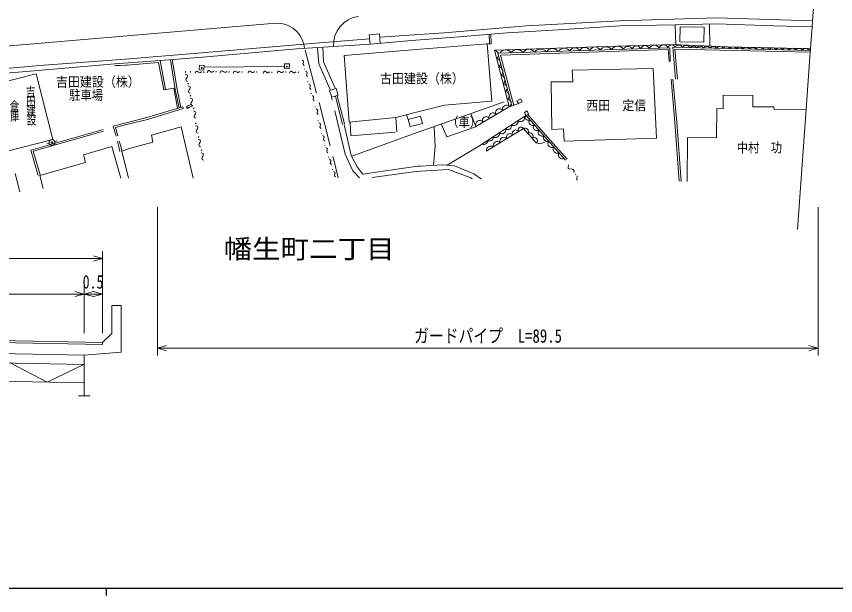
# Model space of a CAD drawing. Units: millimetres, scale not verified. Extents: x 40000 to 680000, y 20000 to 380000.
# Drawn here: x 255876 to 366623, y 204000 to 282284 of the extents above; entities that cross this region are included whole.
import ezdxf
from ezdxf.enums import TextEntityAlignment as Align

# ---------------------------------------------------------------- set-up
doc = ezdxf.new("R2010")
doc.units = ezdxf.units.MM
doc.header["$LTSCALE"] = 1000
doc.linetypes.add('DASHED', pattern=[7.5, 6, -1.5])
doc.layers.add('M-TTL-BAND', color=7, linetype='Continuous', lineweight=25)
doc.layers.add('M-WORK', color=1, linetype='Continuous', lineweight=13)
doc.styles.add('ＭＳ 明朝', font='')
doc.styles.get('ＭＳ 明朝').set_extended_font_data('MS Mincho')

msp = doc.modelspace()

# ---------------------------------------------------------------- linework, layer by layer
at = {"layer": 'M-TTL-BAND'}
for p, q in [((40000, 205000), (579000, 205000)), ((268000, 205000), (268000, 204000))]:
    msp.add_line(p, q, dxfattribs=at)
at = {"layer": 'M-WORK'}
for p, q in [((363509, 281663), (364063, 289330)), ((289854, 281260), (290823, 281342)), ((324824, 280988), (337420, 281671)), ((337420, 281671), (350541, 282084)), ((350541, 282084), (363509, 281663)), ((363450, 280855), (363509, 281663)), ((237518, 276832), (289854, 281260)), ((313688, 280060), (324824, 280988)), ((322221, 280046), (329863, 280526)), ((329863, 280526), (337505, 281007)), ((337505, 281007), (344950, 281151)), ((344949, 281158), (345037, 278460)), ((344950, 281151), (350536, 281259)), ((345587, 280861), (345557, 278840)), ((348835, 280812), (345587, 280861)), ((348805, 278791), (348835, 280812)), ((349559, 281248), (349616, 278273)), ((350536, 281259), (358232, 281018)), ((358232, 281018), (363450, 280855)), ((363239, 277928), (363450, 280855)), ((296376, 278653), (303614, 279263)), ((303560, 279799), (304945, 279939)), ((303689, 278530), (303560, 279799)), ((304945, 279939), (305073, 278671)), ((305007, 279493), (313688, 280060)), ((309285, 279008), (315753, 279527)), ((315753, 279527), (322221, 280046)), ((319784, 279836), (319815, 278579)), ((320034, 279842), (320065, 278585)), ((279828, 277280), (296376, 278653)), ((303689, 278531), (293808, 277889)), ((303689, 278530), (309285, 279008)), ((319531, 278585), (309376, 277749)), ((319531, 278585), (320065, 278585)), ((320167, 270835), (319531, 278585)), ((344200, 278054), (320976, 277302)), ((331554, 278093), (327558, 277941)), ((338406, 278284), (331554, 278093)), ((344684, 278475), (338406, 278284)), ((344271, 276207), (344200, 278054)), ((363222, 277696), (344625, 278112)), ((344625, 278112), (344992, 273777)), ((351944, 278178), (344684, 278475)), ((345557, 278840), (348805, 278791)), ((359875, 277994), (351944, 278178)), ((363239, 277928), (359875, 277994)), ((270570, 276521), (279828, 277280)), ((293808, 277889), (280533, 276739)), ((309376, 277749), (300183, 276992)), ((300183, 276992), (300855, 267972)), ((327558, 277941), (320506, 277722)), ((320506, 277722), (322503, 270098)), ((320976, 277302), (322864, 270194)), ((343992, 277797), (321299, 277062)), ((321299, 277062), (323106, 270258)), ((344103, 276178), (343992, 277797)), ((363204, 277446), (344897, 277856)), ((344897, 277856), (345241, 273798)), ((362646, 269731), (363204, 277446)), ((363204, 277446), (363222, 277696)), ((363222, 277696), (363234, 277862)), ((363234, 277862), (363239, 277928)), ((258291, 274929), (269191, 275886)), ((259063, 275626), (270570, 276521)), ((269191, 275886), (275314, 276337)), ((275094, 276060), (270792, 275686)), ((275788, 272357), (275094, 276060)), ((276034, 272403), (275298, 276329)), ((280533, 276739), (275314, 276338)), ((276688, 276402), (277360, 272387)), ((276935, 276444), (277606, 272433)), ((292142, 275894), (292101, 275250)), ((292803, 275851), (292142, 275894)), ((292762, 275208), (292803, 275851)), ((294498, 276385), (294657, 276279)), ((294688, 276107), (294617, 275866)), ((294617, 275866), (294633, 275812)), ((294633, 275812), (294673, 275754)), ((294657, 276279), (294682, 276210)), ((294682, 276210), (294700, 276169)), ((294700, 276169), (294688, 276107)), ((258291, 274929), (228482, 272412)), ((247510, 274685), (259063, 275626)), ((269915, 275664), (269197, 275644)), ((270633, 275685), (269915, 275664)), ((270792, 275686), (270633, 275685)), ((278798, 274840), (278697, 274706)), ((279424, 274866), (279396, 274718)), ((280116, 274825), (280035, 274599)), ((280204, 274885), (280116, 274825)), ((280292, 274882), (280204, 274885)), ((280371, 274829), (280292, 274882)), ((280509, 274752), (280371, 274829)), ((280599, 274684), (280509, 274752)), ((280617, 275710), (280575, 275066)), ((280575, 275066), (281236, 275024)), ((280724, 274673), (280599, 274684)), ((281278, 275667), (280617, 275710)), ((280809, 274721), (280724, 274673)), ((280916, 274816), (280809, 274721)), ((281235, 274820), (281207, 274672)), ((281236, 275024), (281278, 275667)), ((292043, 275532), (281266, 275399)), ((281747, 274902), (281666, 274675)), ((281834, 274962), (281747, 274902)), ((281923, 274958), (281834, 274962)), ((282002, 274905), (281923, 274958)), ((282140, 274828), (282002, 274905)), ((282230, 274761), (282140, 274828)), ((282355, 274750), (282230, 274761)), ((282440, 274798), (282355, 274750)), ((282547, 274892), (282440, 274798)), ((282866, 274896), (282838, 274749)), ((283509, 274865), (283429, 274638)), ((283597, 274925), (283509, 274865)), ((283685, 274921), (283597, 274925)), ((283764, 274868), (283685, 274921)), ((283903, 274791), (283764, 274868)), ((283992, 274724), (283903, 274791)), ((284117, 274713), (283992, 274724)), ((284202, 274761), (284117, 274713)), ((284309, 274855), (284202, 274761)), ((284628, 274859), (284601, 274711)), ((285268, 274841), (285187, 274614)), ((285355, 274901), (285268, 274841)), ((285444, 274897), (285355, 274901)), ((285523, 274844), (285444, 274897)), ((285661, 274768), (285523, 274844)), ((285750, 274700), (285661, 274768)), ((285876, 274689), (285750, 274700)), ((285961, 274737), (285876, 274689)), ((286068, 274831), (285961, 274737)), ((286387, 274835), (286359, 274688)), ((287277, 274834), (287197, 274607)), ((287365, 274894), (287277, 274834)), ((287453, 274890), (287365, 274894)), ((287533, 274837), (287453, 274890)), ((287671, 274760), (287533, 274837)), ((287760, 274693), (287671, 274760)), ((287885, 274682), (287760, 274693)), ((287971, 274730), (287885, 274682)), ((288077, 274824), (287971, 274730)), ((288396, 274828), (288369, 274681)), ((289309, 274810), (289229, 274583)), ((289397, 274870), (289309, 274810)), ((289485, 274866), (289397, 274870)), ((289565, 274813), (289485, 274866)), ((289703, 274736), (289565, 274813)), ((289792, 274669), (289703, 274736)), ((289917, 274658), (289792, 274669)), ((290003, 274706), (289917, 274658)), ((290110, 274800), (290003, 274706)), ((290428, 274804), (290401, 274657)), ((291199, 274838), (291118, 274612)), ((291286, 274898), (291199, 274838)), ((291375, 274895), (291286, 274898)), ((291454, 274842), (291375, 274895)), ((291592, 274765), (291454, 274842)), ((291681, 274697), (291592, 274765)), ((291806, 274686), (291681, 274697)), ((291892, 274734), (291806, 274686)), ((291999, 274829), (291892, 274734)), ((292101, 275250), (292762, 275208)), ((292318, 274833), (292290, 274685)), ((292875, 274817), (292794, 274591)), ((292962, 274877), (292875, 274817)), ((293051, 274874), (292962, 274877)), ((293130, 274821), (293051, 274874)), ((293268, 274744), (293130, 274821)), ((293357, 274676), (293268, 274744)), ((293483, 274665), (293357, 274676)), ((293568, 274713), (293483, 274665)), ((293675, 274808), (293568, 274713)), ((293994, 274812), (293966, 274664)), ((294673, 275754), (294765, 275635)), ((294817, 275167), (294891, 275153)), ((294983, 274894), (295141, 274788)), ((295141, 274788), (295167, 274719)), ((295167, 274719), (295184, 274678)), ((295184, 274678), (295173, 274616)), ((341981, 275232), (331021, 275022)), ((331021, 275022), (331115, 273453)), ((342415, 265813), (341981, 275232)), ((258545, 274532), (252406, 272988)), ((260783, 265629), (258545, 274532)), ((278700, 274451), (278917, 274385)), ((278838, 273827), (278800, 273694)), ((278800, 273694), (278826, 273562)), ((278826, 273562), (278905, 273509)), ((278970, 274057), (278838, 273827)), ((278917, 274385), (278996, 274332)), ((279024, 274212), (278970, 274057)), ((278996, 274332), (279024, 274212)), ((295173, 274616), (295102, 274375)), ((295102, 274375), (295117, 274321)), ((295117, 274321), (295157, 274263)), ((295157, 274263), (295250, 274144)), ((344888, 267949), (344383, 273787)), ((345137, 267969), (344632, 273809)), ((277149, 272588), (275889, 272338)), ((277651, 269893), (277149, 272588)), ((278905, 273509), (279075, 273464)), ((279154, 273271), (279052, 273138)), ((279055, 272882), (279272, 272816)), ((279325, 272488), (279193, 272258)), ((279272, 272816), (279351, 272763)), ((279380, 272643), (279325, 272488)), ((279351, 272763), (279380, 272643)), ((295246, 273444), (295320, 273431)), ((295411, 273172), (295570, 273066)), ((295601, 272894), (295531, 272653)), ((295531, 272653), (295546, 272599)), ((295546, 272599), (295586, 272541)), ((295570, 273066), (295595, 272997)), ((295586, 272541), (295678, 272422)), ((295595, 272997), (295613, 272956)), ((295613, 272956), (295601, 272894)), ((298217, 272274), (299084, 272551)), ((299084, 272551), (299378, 271630)), ((331115, 273453), (328175, 273454)), ((328175, 273454), (328261, 267008)), ((277360, 272387), (277873, 269928)), ((277606, 272433), (278118, 269979)), ((279193, 272258), (279156, 272125)), ((279156, 272125), (279182, 271993)), ((279182, 271993), (279261, 271940)), ((279261, 271940), (279431, 271896)), ((279467, 271615), (279366, 271481)), ((295692, 271884), (295766, 271871)), ((295858, 271612), (296016, 271506)), ((296048, 271334), (295977, 271093)), ((296016, 271506), (296041, 271437)), ((296041, 271437), (296059, 271396)), ((296059, 271396), (296048, 271334)), ((298511, 271353), (298217, 272274)), ((299378, 271630), (298511, 271353)), ((299000, 271491), (299977, 267687)), ((351414, 269783), (351435, 271621)), ((351435, 271621), (355434, 271583)), ((355434, 271583), (355441, 270063)), ((279161, 270233), (278870, 270066)), ((279553, 270379), (279161, 270233)), ((279369, 271226), (279586, 271160)), ((279507, 270602), (279469, 270469)), ((279469, 270469), (279495, 270337)), ((279495, 270337), (279575, 270284)), ((279639, 270832), (279507, 270602)), ((279640, 270145), (279553, 270379)), ((279575, 270284), (279744, 270240)), ((279586, 271160), (279665, 271107)), ((279693, 270987), (279639, 270832)), ((279665, 271107), (279693, 270987)), ((295977, 271093), (295992, 271039)), ((295992, 271039), (296032, 270981)), ((296032, 270981), (296125, 270861)), ((309983, 269318), (313750, 270280)), ((321830, 270754), (310176, 266635)), ((313750, 270280), (320167, 270835)), ((323748, 270494), (322421, 270005)), ((324041, 271133), (323550, 270885)), ((323550, 270885), (323748, 270494)), ((323748, 270494), (324238, 270742)), ((324238, 270742), (324041, 271133)), ((278362, 270055), (273512, 268604)), ((278434, 269815), (273584, 268365)), ((278434, 269815), (278362, 270055)), ((278995, 269849), (278870, 270066)), ((279268, 270006), (278995, 269849)), ((279640, 270145), (279268, 270006)), ((279898, 269905), (279797, 269771)), ((279800, 269516), (280017, 269450)), ((280070, 269122), (279938, 268892)), ((280017, 269450), (280096, 269397)), ((280124, 269277), (280070, 269122)), ((280096, 269397), (280124, 269277)), ((296240, 270051), (296314, 270037)), ((296405, 269778), (296564, 269672)), ((296595, 269501), (296525, 269259)), ((296525, 269259), (296540, 269205)), ((296540, 269205), (296580, 269147)), ((296564, 269672), (296589, 269604)), ((296580, 269147), (296672, 269028)), ((296589, 269604), (296607, 269562)), ((296607, 269562), (296595, 269501)), ((307177, 268600), (309983, 269318)), ((317304, 269155), (318000, 267343)), ((322421, 270005), (317990, 267410)), ((324905, 269497), (324543, 269314)), ((324543, 269314), (324758, 268888)), ((325120, 269071), (324905, 269497)), ((350522, 265879), (350548, 269816)), ((350548, 269816), (351414, 269783)), ((355441, 270063), (358287, 270080)), ((358287, 270080), (358317, 269719)), ((358317, 269719), (362646, 269731)), ((361471, 253480), (362646, 269731)), ((273512, 268604), (268949, 267439)), ((273584, 268365), (270756, 267685)), ((279938, 268892), (279900, 268759)), ((279900, 268759), (279926, 268627)), ((279926, 268627), (280006, 268574)), ((280006, 268574), (280175, 268530)), ((296625, 268165), (296699, 268151)), ((300855, 267972), (307177, 268600)), ((308826, 268367), (308624, 268970)), ((310499, 268782), (310030, 268666)), ((310766, 267796), (310499, 268782)), ((324758, 268888), (318397, 264737)), ((324758, 268888), (325120, 269071)), ((327338, 265938), (324773, 268900)), ((327698, 265895), (324959, 269067)), ((267600, 267018), (257824, 264217)), ((268949, 267439), (269363, 266075)), ((270756, 267685), (269263, 267267)), ((269263, 267267), (269602, 266148)), ((278148, 267372), (274127, 266249)), ((279790, 260441), (278148, 267372)), ((280183, 267892), (280082, 267758)), ((280085, 267503), (280302, 267437)), ((280355, 267109), (280223, 266879)), ((280302, 267437), (280381, 267384)), ((280409, 267264), (280355, 267109)), ((280381, 267384), (280409, 267264)), ((296791, 267892), (296949, 267786)), ((296981, 267615), (296910, 267373)), ((296910, 267373), (296925, 267320)), ((296925, 267320), (296965, 267261)), ((296949, 267786), (296974, 267718)), ((296965, 267261), (297058, 267142)), ((296974, 267718), (296992, 267676)), ((296992, 267676), (296981, 267615)), ((310105, 267632), (310766, 267796)), ((312343, 267327), (312509, 264694)), ((314071, 265998), (313301, 267740)), ((318000, 267343), (314071, 265998)), ((324426, 267112), (319381, 264067)), ((326148, 265194), (324426, 267112)), ((328261, 267008), (329855, 267065)), ((329855, 267065), (329931, 265403)), ((345474, 259993), (344888, 267949)), ((345725, 259990), (345137, 267969)), ((267669, 266777), (258136, 264046)), ((274127, 266249), (274325, 265274)), ((280223, 266879), (280185, 266746)), ((280185, 266746), (280211, 266614)), ((280211, 266614), (280290, 266561)), ((280290, 266561), (280460, 266516)), ((280538, 266050), (280437, 265916)), ((297110, 266470), (297184, 266457)), ((297275, 266198), (297434, 266092)), ((297465, 265920), (297395, 265679)), ((297434, 266092), (297459, 266023)), ((297459, 266023), (297477, 265982)), ((297477, 265982), (297465, 265920)), ((308420, 266015), (301204, 263411)), ((310176, 266635), (308420, 266015)), ((330129, 262858), (327338, 265938)), ((330346, 262965), (327698, 265895)), ((329931, 265403), (342415, 265813)), ((346553, 259981), (346591, 265936)), ((346591, 265936), (350522, 265879)), ((254644, 264085), (260783, 265629)), ((260309, 265123), (259998, 265043)), ((261074, 265354), (261432, 265461)), ((269552, 265370), (269741, 264665)), ((269793, 265435), (269984, 264722)), ((269984, 264722), (270119, 264066)), ((274325, 265274), (270991, 264374)), ((280440, 265661), (280657, 265595)), ((280578, 265037), (280540, 264904)), ((280540, 264904), (280567, 264772)), ((280567, 264772), (280646, 264719)), ((280710, 265267), (280578, 265037)), ((280646, 264719), (280816, 264674)), ((280657, 265595), (280736, 265542)), ((280765, 265422), (280710, 265267)), ((280736, 265542), (280765, 265422)), ((297395, 265679), (297410, 265625)), ((297410, 265625), (297450, 265567)), ((297450, 265567), (297542, 265448)), ((297552, 264854), (297626, 264840)), ((312509, 264694), (312286, 262204)), ((318397, 264737), (314102, 262176)), ((326477, 265098), (326148, 265194)), ((326785, 265075), (326477, 265098)), ((327356, 265349), (326785, 265075)), ((257824, 264217), (258841, 260787)), ((258136, 264046), (259081, 260858)), ((264965, 263571), (268764, 264681)), ((268764, 264681), (270018, 260426)), ((269741, 264665), (269874, 264016)), ((271022, 264395), (270119, 264066)), ((270119, 264066), (271051, 260427)), ((270991, 264374), (271022, 264395)), ((280961, 264227), (280860, 264093)), ((280863, 263838), (281080, 263772)), ((281080, 263772), (281159, 263719)), ((281187, 263599), (281133, 263444)), ((281159, 263719), (281187, 263599)), ((297717, 264581), (297876, 264475)), ((297907, 264304), (297837, 264062)), ((297837, 264062), (297852, 264008)), ((297852, 264008), (297892, 263950)), ((297876, 264475), (297901, 264407)), ((297892, 263950), (297984, 263831)), ((297901, 264407), (297919, 264365)), ((297919, 264365), (297907, 264304)), ((259025, 260758), (265207, 262514)), ((265207, 262514), (264965, 263571)), ((281000, 263214), (280963, 263081)), ((280963, 263081), (280989, 262949)), ((280989, 262949), (281068, 262896)), ((281133, 263444), (281000, 263214)), ((281068, 262896), (281238, 262851)), ((298028, 263250), (298102, 263236)), ((298194, 262977), (298352, 262871)), ((298384, 262700), (298313, 262458)), ((298352, 262871), (298377, 262803)), ((298377, 262803), (298395, 262761)), ((298395, 262761), (298384, 262700)), ((298313, 262458), (298328, 262405)), ((298328, 262405), (298368, 262346)), ((298368, 262346), (298461, 262227)), ((298585, 261599), (298659, 261586)), ((313489, 262239), (310506, 262053)), ((314283, 261570), (310557, 261346)), ((315089, 262078), (313489, 262239)), ((317333, 260444), (314283, 261570)), ((317697, 261000), (315089, 262078)), ((330488, 261882), (330485, 261735)), ((330485, 261735), (330595, 261665)), ((330531, 262242), (330488, 261882)), ((330595, 261665), (331035, 261656)), ((331035, 261656), (331212, 261549)), ((331212, 261549), (331261, 261417)), ((331261, 261417), (331217, 261179)), ((255718, 261060), (256362, 258582)), ((259513, 259042), (259025, 260758)), ((298750, 261327), (298909, 261220)), ((298940, 261049), (298869, 260808)), ((298869, 260808), (298885, 260754)), ((298885, 260754), (298925, 260696)), ((298909, 261220), (298934, 261152)), ((298925, 260696), (299017, 260577)), ((298934, 261152), (298952, 261111)), ((298952, 261111), (298940, 261049)), ((317490, 260319), (317333, 260444)), ((318757, 260304), (317697, 261000)), ((331451, 260988), (331438, 260917)), ((331653, 260360), (331650, 260213)), ((331696, 260721), (331653, 260360)), ((331650, 260213), (331746, 260153)), ((274938, 256497), (274938, 236449)), ((364257, 236449), (364257, 256497)), ((267533, 250566), (267533, 239488)), ((192538, 249566), (267533, 249566)), ((266283, 249916), (267533, 249566)), ((267533, 249566), (266283, 249216)), ((232538, 244756), (265038, 244756)), ((263788, 245106), (265038, 244756)), ((265038, 244756), (263788, 244406)), ((265038, 245756), (265038, 239488)), ((265038, 244756), (266288, 245106)), ((266288, 244406), (265038, 244756)), ((265038, 244756), (267533, 244756)), ((266283, 245106), (267533, 244756)), ((267533, 244756), (266283, 244406)), ((268788, 243192), (268788, 239442)), ((268788, 243192), (270038, 243192)), ((270038, 243192), (270038, 236891)), ((267538, 238192), (268788, 239442)), ((231288, 238917), (267538, 238192)), ((267533, 237942), (231288, 238667)), ((267533, 237942), (267533, 238192)), ((265038, 236491), (230038, 237191)), ((274938, 237449), (276188, 237799)), ((276188, 237099), (274938, 237449)), ((274938, 237449), (364257, 237449)), ((363007, 237799), (364257, 237449)), ((364257, 237449), (363007, 237099)), ((265038, 236491), (270038, 236891)), ((265038, 236491), (265038, 230990)), ((265013, 235242), (235038, 235841)), ((260038, 232841), (255038, 235441)), ((265013, 235242), (260038, 232841)), ((264963, 232742), (235038, 233341)), ((265038, 230990), (264288, 230990)), ((265038, 230990), (265788, 230990))]:
    msp.add_line(p, q, dxfattribs=at)
at = {"layer": 'M-WORK', "linetype": 'DASHED'}
for p, q in [((296571, 278076), (296754, 275864)), ((297322, 278124), (297392, 276126)), ((294909, 277713), (296815, 270624)), ((296754, 275864), (298288, 272386)), ((297392, 276126), (298981, 272568)), ((299242, 271553), (300219, 267749)), ((296815, 270624), (298788, 262876)), ((300315, 263664), (298485, 271309)), ((307329, 266670), (307177, 268600)), ((310030, 268666), (308826, 268367)), ((308826, 268367), (309092, 267380)), ((301146, 263474), (300165, 267682)), ((300981, 267962), (301090, 266138)), ((309092, 267380), (310105, 267632)), ((301090, 266138), (307329, 266670)), ((301352, 261424), (300315, 263664)), ((298788, 262876), (299393, 260471)), ((301934, 261939), (301146, 263474)), ((302263, 260475), (301352, 261424)), ((302689, 260965), (301934, 261939)), ((307642, 261669), (302689, 260965)), ((310155, 262031), (307642, 261669)), ((310506, 262053), (310155, 262031)), ((309933, 261309), (303811, 260478)), ((310557, 261347), (309933, 261309))]:
    msp.add_line(p, q, dxfattribs=at)
at = {"layer": 'M-WORK'}
for centre, radius in [((280931, 275306), 65.5), ((292437, 275480), 65.5), ((260693, 265234), 400), ((260693, 265234), 100)]:
    msp.add_circle(centre, radius, dxfattribs=at)
for centre, radius, start, end in [((291135, 277656), 3699, 4.61255, 94.8396), ((302592, 278460), 3852, 96.88208, 183.73914), ((329947, 277053), 943, 36.72961, 148.12183), ((331356, 277348), 707, 23.68115, 159.98108), ((332707, 277330), 766, 27.26269, 156.77173), ((334108, 277359), 789, 29.32813, 155.94861), ((335593, 277190), 972, 39.22107, 145.11719), ((337178, 277226), 1013, 39.55847, 145.22656), ((338546, 277579), 656, 27.15064, 153.49072), ((339704, 277702), 600, 20.47009, 162.94165), ((340865, 277711), 619, 21.54077, 159.55127), ((342106, 277685), 712, 27.52002, 159.13257), ((343364, 277737), 686, 27.01892, 156.22705), ((344470, 277933), 508, 23.5719, 166.7854), ((345422, 277834), 573, 26.90857, 148.14746), ((346448, 277702), 646, 33.55383, 142.81848), ((347416, 277736), 538, 34.81726, 145.05689), ((348307, 277716), 538, 34.81726, 145.05689), ((349198, 277696), 538, 34.81726, 145.05689), ((350090, 277676), 538, 34.81726, 145.05689), ((350981, 277656), 538, 34.81726, 145.05689), ((351872, 277636), 538, 34.81726, 145.05689), ((352763, 277616), 538, 34.81726, 145.05689), ((353654, 277596), 538, 34.81726, 145.05689), ((354545, 277576), 538, 34.81726, 145.05689), ((355436, 277557), 538, 34.81726, 145.05689), ((356327, 277537), 538, 34.81726, 145.05689), ((357218, 277517), 538, 34.81726, 145.05689), ((358109, 277497), 538, 34.81726, 145.05689), ((359000, 277477), 538, 34.81726, 145.05689), ((359892, 277457), 538, 34.81726, 145.05688), ((360783, 277437), 538, 34.81726, 145.05689), ((320333, 277044), 700, 313.60864, 75.75427), ((322025, 276812), 943, 36.72961, 148.12183), ((323567, 276851), 943, 36.72961, 148.12183), ((325157, 276903), 943, 36.72961, 148.12183), ((326763, 276930), 943, 36.72961, 148.12183), ((328333, 276985), 943, 36.72961, 148.12183), ((361679, 277424), 538, 34.81726, 145.05689), ((362558, 277403), 538, 34.81726, 145.05688), ((363433, 277362), 538, 111.70422, 145.05688), ((320602, 275938), 708, 317.56543, 67.80518), ((320995, 274828), 646, 309.56726, 78.36292), ((321226, 273662), 692, 316.13354, 74.92432), ((321603, 272596), 599, 308.84009, 78.31397), ((321922, 271559), 574, 305.65552, 84.34473), ((322128, 269742), 545, 40.42627, 202.04028), ((322208, 270539), 556, 306.95129, 84.97461), ((320309, 268697), 546, 37.64819, 203.94006), ((321173, 269302), 509, 28.55493, 213.08887), ((318513, 267629), 581, 41.15149, 199.90112), ((319379, 268246), 488, 28.0332, 212.68726), ((323094, 268161), 628, 241.76148, 0.18848), ((324040, 268602), 541, 234.05273, 16.71973), ((325066, 268640), 395, 141.15466, 298.1488), ((325628, 268018), 465, 139.44507, 299.83081), ((321527, 266912), 499, 226.01367, 17.54748), ((322294, 267523), 544, 235.07861, 7.16052), ((323380, 266476), 465, 31.63831, 205.78247), ((324087, 266938), 382, 27.00903, 208.67822), ((324641, 266701), 466, 332.82422, 117.58814), ((326219, 267313), 469, 137.52564, 304.255), ((327009, 266667), 586, 153.88098, 287.89966), ((319847, 265938), 493, 238.77319, 7.47656), ((320646, 266483), 572, 237.16186, 3.88037), ((321766, 265396), 549, 41.0448, 197.1366), ((322599, 265969), 473, 35.26453, 206.20752), ((325277, 266104), 443, 317.0791, 119.99414), ((325888, 265488), 428, 314.42188, 129.33801), ((327684, 265897), 538, 156.83325, 285.26379), ((319047, 265548), 569, 247.85864, 355.48535), ((320047, 264110), 636, 59.96045, 182.26758), ((320888, 264818), 546, 45.50391, 196.72412), ((328253, 265089), 515, 144.27466, 298.67102), ((328994, 264361), 566, 149.50952, 292.69556), ((329681, 263563), 543, 147.28223, 297.10767)]:
    msp.add_arc(centre, radius, start, end, dxfattribs=at)

# ---------------------------------------------------------------- texts
at = {"layer": 'M-WORK', "style": 'ＭＳ 明朝'}
for s, height, width, p in [('古田建設（株）', 1320, 0.9, (305024, 272832)), ('吉田建設（株）', 1320, 0.9, (261223, 272383)), ('駐車場', 1320, 0.85, (263001, 270604)), ('西田\u3000定信', 1320, 0.9, (332919, 269198)), ('（車）', 1320, 0.85, (314109, 266953)), ('中村\u3000功', 1320, 0.85, (353259, 263499)), ('幡生町二丁目', 2566, 1.1, (283891, 248800)), ('0.5', 1833, 0.75, (264835, 244940)), ('ガードパイプ\u3000L=89.5', 1833, 0.8, (309648, 237633))]:
    msp.add_text(s, height=height, dxfattribs=dict(at, width=width)).set_placement(p, align=Align.BOTTOM_LEFT)
at = {"layer": 'M-WORK', "style": 'ＭＳ 明朝', "width": 0.7}
for s, p in [('吉', (257198, 270991)), ('田', (257233, 269742)), ('倉', (255023, 269016)), ('建', (257268, 268492)), ('庫', (255058, 267766)), ('設', (257304, 267243))]:
    msp.add_text(s, height=1320, rotation=2, dxfattribs=at).set_placement(p, align=Align.BOTTOM_LEFT)

doc.saveas('drawing.dxf')
